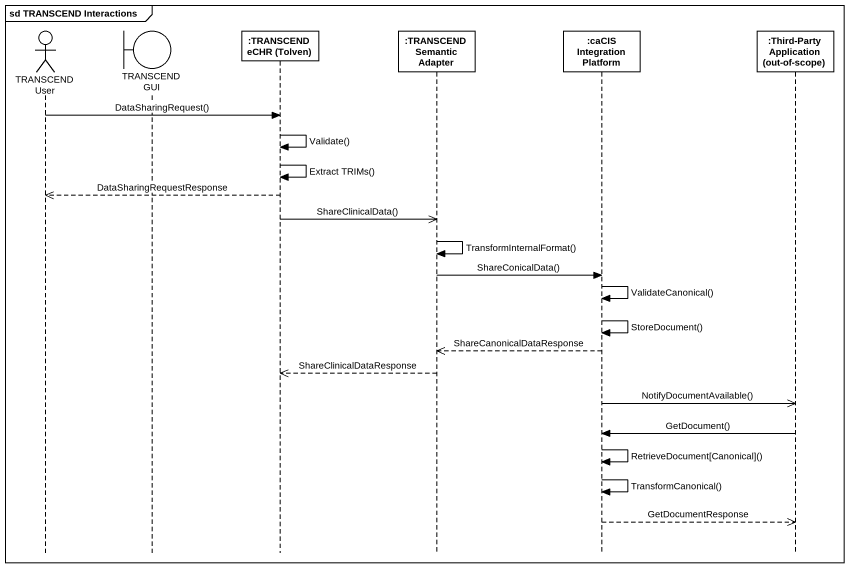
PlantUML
@startuml
mainframe sd TRANSCEND Interactions
hide footbox
actor "TRANSCEND User" as TRANSCEND_User
boundary "TRANSCEND GUI" as TRANSCEND_GUI
participant ":TRANSCEND eCHR (Tolven)" as TRANSCEND_eCHR_Tolven
participant ":TRANSCEND Semantic Adapter" as TRANSCEND_Semantic_Adapter
participant ":caCIS Integration Platform" as caCIS_Integration_Platform
participant ":Third-Party Application (out-of-scope)" as Third_Party_Application_out

TRANSCEND_User -> TRANSCEND_eCHR_Tolven : DataSharingRequest()
TRANSCEND_eCHR_Tolven -> TRANSCEND_eCHR_Tolven : Validate()
TRANSCEND_eCHR_Tolven -> TRANSCEND_eCHR_Tolven : Extract TRIMs()
TRANSCEND_eCHR_Tolven -->> TRANSCEND_User : DataSharingRequestResponse
TRANSCEND_eCHR_Tolven ->> TRANSCEND_Semantic_Adapter : ShareClinicalData()
TRANSCEND_Semantic_Adapter -> TRANSCEND_Semantic_Adapter : TransformInternalFormat()
TRANSCEND_Semantic_Adapter -> caCIS_Integration_Platform : ShareConicalData()
caCIS_Integration_Platform -> caCIS_Integration_Platform : ValidateCanonical()
caCIS_Integration_Platform -> caCIS_Integration_Platform : StoreDocument()
caCIS_Integration_Platform -->> TRANSCEND_Semantic_Adapter : ShareCanonicalDataResponse
TRANSCEND_Semantic_Adapter -->> TRANSCEND_eCHR_Tolven : ShareClinicalDataResponse
caCIS_Integration_Platform ->> Third_Party_Application_out : NotifyDocumentAvailable()
Third_Party_Application_out -> caCIS_Integration_Platform : GetDocument()
caCIS_Integration_Platform -> caCIS_Integration_Platform : RetrieveDocument[Canonical]()
caCIS_Integration_Platform -> caCIS_Integration_Platform : TransformCanonical()
caCIS_Integration_Platform -->> Third_Party_Application_out : GetDocumentResponse
@enduml
